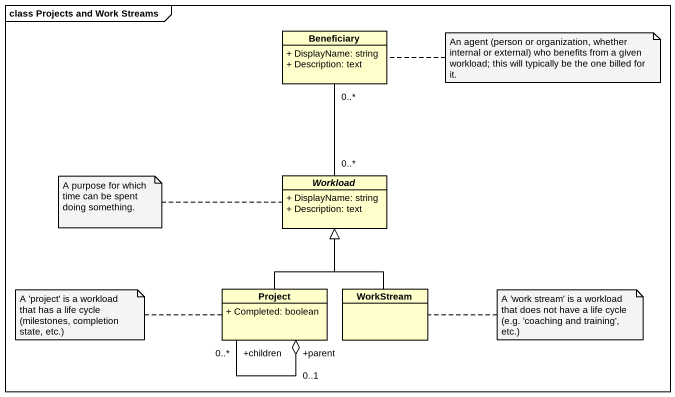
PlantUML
@startuml
mainframe class Projects and Work Streams
hide circle
hide empty members
skinparam classAttributeIconSize 0
class Beneficiary {
  + DisplayName: string
  + Description: text
}
abstract class Workload {
  + DisplayName: string
  + Description: text
}
class Project {
  + Completed: boolean
}
class WorkStream
Workload "0..*" -up- "0..*" Beneficiary
Project -up-|> Workload
Project "+children\n0..*" --o "+parent\n0..1" Project
WorkStream -up-|> Workload
note right of Beneficiary : An agent (person or organization, whether internal or external) who benefits from a given workload; this will typically be the one billed for it.
note left of Workload : A purpose for which time can be spent doing something.
note left of Project : A 'project' is a workload that has a life cycle (milestones, completion state, etc.)
note right of WorkStream : A 'work stream' is a workload that does not have a life cycle (e.g. 'coaching and training', etc.)
@enduml
